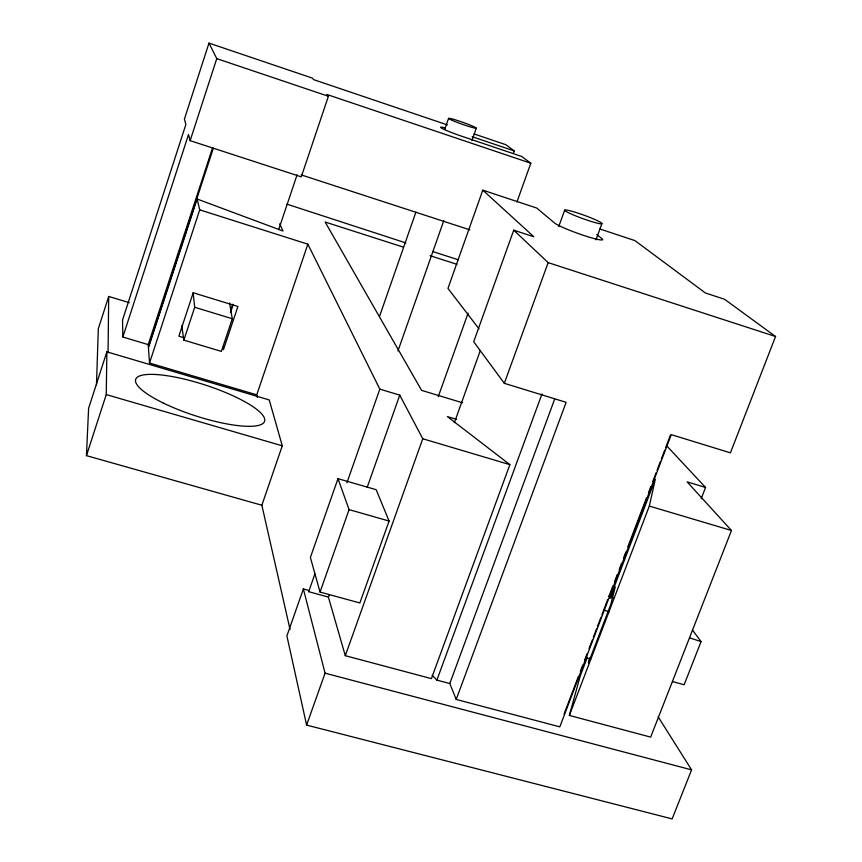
<?xml version="1.0" encoding="UTF-8"?>
<svg xmlns="http://www.w3.org/2000/svg" width="862" height="862" viewBox="0 0 862 862"><rect width="100%" height="100%" fill="white"/><g stroke="black" fill="none" stroke-linecap="round" stroke-linejoin="round"><path stroke-width="1.29" d="M108.041 352.86L108.709 296.442L129.3 302.681M261.854 505.24L86.448 455.632L106.252 394.58L106.866 351.825L269.235 399.936L282.273 445.805L261.854 505.24L290.041 629.422M96.469 385.142L98.322 328.724L108.709 296.442M86.448 455.632L88.603 408.319L106.866 351.825M701.205 498.699L705.547 487.45L687.143 481.89L731.472 530.496L650.659 737.118L569.362 715.438L649.323 506.08L655.325 479.197L609.854 598.357M589.823 657.792L588.455 662.921L610.856 604.262L615.274 586.893L611.039 598.012M569.362 715.438L580.18 676.131L587.356 657.318M447.356 124.904L313.757 79.681L312.367 78.108L208.981 43.1L184.414 119.064L185.858 124.516L122.533 320.093L122.846 337.02L148.21 344.606L148.372 346.836L213.388 148.081M122.846 337.02L188.519 134.547L190.146 140.657L301.28 176.85L328.4 96.264L326.795 94.443L530.809 163.23L516.941 201.956M190.146 140.657L216.771 58.638L208.981 43.1M148.21 344.606L212.505 148.027M279.751 223.786L282.995 231.027L197.107 199.014L148.436 347.785L149.503 363.042L256.747 394.839L257.415 397.36M149.503 363.042L199.715 209.843L197.107 199.014M229.54 302.928L232.298 318.735L221.372 351.394L183.854 340.124L194.704 307.271L193.153 292.703M230.671 310.439L232.751 304.221M230.488 312.561L232.988 305.094M278.685 229.594L297.11 174.76M256.747 394.839L307.863 244.172L199.715 209.843M379.614 316.149L415.872 212.181M444.695 129.516L448.585 118.353M337.99 478.658L310.385 557.477L320.039 592.065L359.863 602.969L389.085 521.047L376.166 489.681L337.99 478.658L349.088 509.625L320.039 592.065M456.397 419.32L447.41 416.615L509.873 464.64L431.409 678.642L345.296 655.68L328.4 597.086L308.682 591.688L308.305 590.298L303.37 588.94L286.895 635.941L306.603 725.093L672.144 818.9L691.583 769.863L658.169 716.85M308.682 591.688L314.899 573.963M346.912 482.806L379.819 389.128L307.863 244.172M397.953 350.963L443.801 220.586M471.934 140.581L476.298 128.179A14.708 1.002 19.5 0 0 455.966 120.044A14.708 1.002 19.5 0 0 455.071 121.564A14.708 1.002 19.5 0 0 476.287 128.201M328.4 597.086L329.295 594.564M367.201 487.278L399.752 395.141L379.819 389.128M596.741 234.529L601.87 238.58A25.957 2.564 19.9 0 1 584.059 235.541A25.957 2.564 19.9 0 1 554.449 222.913L536.724 208.044L482.785 190.157L447.96 288.425L479.003 328.842M306.603 725.093L325.071 673.179L303.37 588.94M513.407 153.339L514.269 150.936L505.886 144.719L474.078 133.944M345.296 655.68L422.768 438.758L399.752 395.141M438.241 396.714L468.109 313.1M482.785 190.157L533.837 236.759L513.73 230.176L473.701 341.751L504.324 383.321L566.118 402.317L456.213 699.427L559.804 726.86L671.261 434.653L730.426 452.841L775.552 336.514L724.533 299.254L705.407 292.994L634.917 240.606L599.877 228.98M454.393 422.617L480.349 350.446M558.791 226.415L564.685 210.156M504.324 383.321L548.157 262.619L513.73 230.176M595.976 239.841L601.935 223.603A19.794 1.81 19.9 0 0 574.997 212.171A19.794 1.81 19.9 0 0 573.036 214.8A19.794 1.81 19.9 0 0 601.913 223.646M456.213 699.427L449.792 683.544L436.883 680.107L541.961 393.977M449.792 683.544L554.589 399.3M564.071 714.027L578.456 676.325M580.374 671.293L582.766 665.011M584.684 659.99L587.076 653.698M588.994 648.677L592.356 639.884M593.315 637.363L596.666 628.57M597.625 626.06L600.976 617.257M601.935 614.746L607.688 599.661M609.132 595.89L612.957 585.837M614.401 582.066L617.278 574.534M619.196 569.502L621.588 563.22M623.506 558.188L625.898 551.906M627.816 546.885L646.511 497.87M648.429 492.848L650.832 486.556M652.749 481.535L656.101 472.732M657.059 470.221L660.411 461.429M661.369 458.907L664.731 450.115M665.69 447.604L670.474 435.03M692.509 630.09L701.075 641.587L684.137 684.762L672.457 681.551M325.071 673.179L691.583 769.863M585.546 657.663L590.729 659.096M349.088 509.625L389.085 521.047M106.252 394.58L282.273 445.805M422.768 438.758L509.873 464.64M649.323 506.08L731.472 530.496M183.962 337.764L178.865 336.234L193.196 292.768L237.912 306.484L223.463 349.649L222.935 347.224M462.657 402.823L421.604 390.367L325.136 222.019L403.222 247.082M194.704 307.271L232.298 318.735M430.106 255.702L456.989 264.332M286.863 204.143L405.894 242.922M432.702 251.542L458.239 259.753M604.003 610.102L609.111 611.751M689.578 637.858L701.075 641.587M301.172 174.878L469.855 229.852M548.157 262.619L775.552 336.514M608.41 596.299L613.518 597.959M216.771 58.638L328.4 96.264M472.193 136.713L514.269 150.936M530.809 163.23L521.736 156.496L462.032 136.336A19.276 1.412 19.5 0 1 442.852 128.815A19.276 1.412 19.5 0 1 445.438 127.985M432.228 675.345L436.883 680.107M666.962 446.096L705.547 487.45M181.785 325.75L183.854 340.124M163.037 402.92A67.775 16.162 18 0 0 264.526 421.496A67.775 16.162 18 0 0 172.842 376.672A67.775 16.162 18 0 0 163.037 402.92"/></g></svg>
